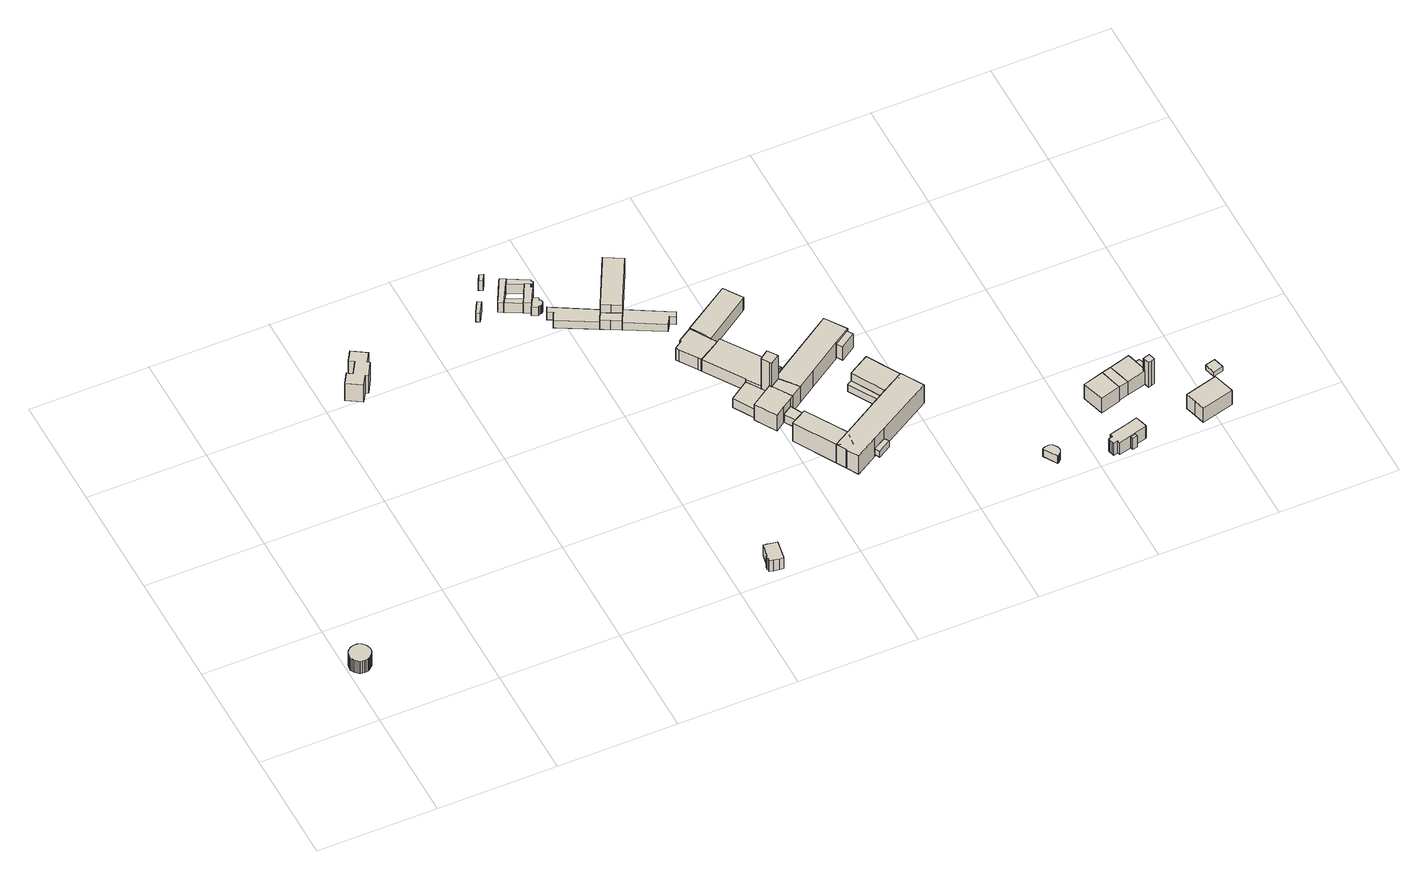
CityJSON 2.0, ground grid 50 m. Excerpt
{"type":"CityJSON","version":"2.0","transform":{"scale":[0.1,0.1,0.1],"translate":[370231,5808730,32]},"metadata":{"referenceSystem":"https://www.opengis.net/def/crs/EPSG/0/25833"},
"CityObjects":{
"building1":{"type":"Building","attributes":{"Gemeindeschluessel":"11000006","BezugspunktDach":"2200","function":"51009_1610","measuredHeight":6.57,"storeysAboveGround":0},"address":[{"country":"Germany","locality":"Berlin"}],"geometry":[{"type":"Solid","lod":"1","boundaries":[[[[0,1,2,3,4,5,6,7,8,9,10,11,12,13,14,15,16,17,18,19,20,21,22,23,24,25,26,27,28,29,30,31,32,33,34,35,36,37,38,39]],[[40,41,42,43,44,45,46,47,48,49,50,51,52,53,54,55,56,57,58,59,60,61,62,63,64,65,66,67,68,69,70,71,72,73,74,75,76,77,78,79]],[[40,79,39,38]],[[41,40,38,37]],[[42,41,37,36]],[[43,42,36,35]],[[44,43,35,34]],[[45,44,34,33]],[[46,45,33,32]],[[47,46,32,31]],[[48,47,31,30]],[[49,48,30,29]],[[50,49,29,28]],[[51,50,28,27]],[[52,51,27,26]],[[53,52,26,25]],[[54,53,25,24]],[[55,54,24,23]],[[56,55,23,22]],[[57,56,22,21]],[[58,57,21,20]],[[59,58,20,19]],[[60,59,19,18]],[[61,60,18,17]],[[62,61,17,16]],[[63,62,16,15]],[[64,63,15,14]],[[65,64,14,13]],[[66,65,13,12]],[[67,66,12,11]],[[68,67,11,10]],[[69,68,10,9]],[[70,69,9,8]],[[71,70,8,7]],[[72,71,7,6]],[[73,72,6,5]],[[74,73,5,4]],[[75,74,4,3]],[[76,75,3,2]],[[77,76,2,1]],[[78,77,1,0]],[[79,78,0,39]]]]}]},
"building2":{"type":"Building","attributes":{"name":"Kasino","Gemeindeschluessel":"11000006","BezugspunktDach":"2200","function":"31001_3030","measuredHeight":9.58,"storeysAboveGround":2},"address":[{"country":"Germany","locality":"Berlin","thoroughfareNumber":"36 (6)","thoroughfareName":"Königstraße"}],"geometry":[{"type":"Solid","lod":"1","boundaries":[[[[80,81,82,83,84,85,86,87,88,89,90,91]],[[92,93,94,95,96,97,98,99,100,101,102,103]],[[92,103,91,90]],[[93,92,90,89]],[[94,93,89,88]],[[95,94,88,87]],[[96,95,87,86]],[[97,96,86,85]],[[98,97,85,84]],[[99,98,84,83]],[[100,99,83,82]],[[101,100,82,81]],[[102,101,81,80]],[[103,102,80,91]]]]}]},
"building3":{"type":"Building","attributes":{"name":"Gr. Neugierde Kl. Neugierde","Gemeindeschluessel":"11000006","BezugspunktDach":"2200","function":"31001_3030","measuredHeight":6.37,"storeysAboveGround":1},"address":[{"country":"Germany","locality":"Berlin","thoroughfareNumber":"36 (3)","thoroughfareName":"Königstraße"}],"geometry":[{"type":"Solid","lod":"1","boundaries":[[[[104,105,106,107,108,109,110,111,112,113,114,115,116,117]],[[118,119,120,121,122,123,124,125,126,127,128,129,130,131]],[[118,131,117,116]],[[119,118,116,115]],[[120,119,115,114]],[[121,120,114,113]],[[122,121,113,112]],[[123,122,112,111]],[[124,123,111,110]],[[125,124,110,109]],[[126,125,109,108]],[[127,126,108,107]],[[128,127,107,106]],[[129,128,106,105]],[[130,129,105,104]],[[131,130,104,117]]]]}]},
"building4":{"type":"Building","attributes":{"Gemeindeschluessel":"11000006","BezugspunktDach":"2200","function":"51009_1610","measuredHeight":4.94,"storeysAboveGround":0},"address":[{"country":"Germany","locality":"Berlin"}],"geometry":[{"type":"Solid","lod":"1","boundaries":[[[[132,133,134,135]],[[136,137,138,139]],[[136,139,135,134]],[[137,136,134,133]],[[138,137,133,132]],[[139,138,132,135]]]]}]},
"building5":{"type":"Building","attributes":{"Gemeindeschluessel":"11000006","BezugspunktDach":"2200","function":"51009_1610","measuredHeight":5.05,"storeysAboveGround":0},"address":[{"country":"Germany","locality":"Berlin"}],"geometry":[{"type":"Solid","lod":"1","boundaries":[[[[140,141,142,143]],[[144,145,146,147]],[[144,147,143,142]],[[145,144,142,141]],[[146,145,141,140]],[[147,146,140,143]]]]}]},
"building6":{"type":"Building","attributes":{"name":"Hirschtor Klosterhof","Gemeindeschluessel":"11000006","function":"31001_3030"},"address":[{"country":"Germany","locality":"Berlin","thoroughfareNumber":"36 (5)","thoroughfareName":"Königstraße"}],"children":["building6-1","building6-2","building6-3","building6-4","building6-5"]},
"building6-1":{"type":"BuildingPart","attributes":{"BezugspunktDach":"2200","measuredHeight":8.23,"storeysAboveGround":1},"parents":["building6"],"geometry":[{"type":"MultiSurface","lod":"1","boundaries":[[[148,149,150,151,152,153,154,155,156]],[[157,158,159,160,161,162,163,164,165]],[[157,165,156,155],[157,166,167,165]],[[158,157,155,154]],[[159,158,154,153]],[[168,169,153,152]],[[161,160,152,151]],[[162,161,151,150]],[[163,162,150,149]],[[170,171,172,163,149,148]],[[165,164,148,156]],[[166,157,165,167]],[[173,160,159,169,168]],[[164,172,171,170]]]}]},
"building6-2":{"type":"BuildingPart","attributes":{"BezugspunktDach":"2200","measuredHeight":5.56,"storeysAboveGround":1},"parents":["building6"],"geometry":[{"type":"Solid","lod":"1","boundaries":[[[[174,175,176,177,178,179,180,181,182]],[[183,184,185,186,187,188,189,190,191]],[[183,191,182,181]],[[184,183,181,180]],[[185,184,180,179]],[[186,185,179,178]],[[187,186,178,177]],[[189,188,176,175]],[[191,190,174,182]],[[188,187,177,176]],[[190,189,175,174]]]]}]},
"building6-3":{"type":"BuildingPart","attributes":{"BezugspunktDach":"2200","measuredHeight":5.56,"storeysAboveGround":1},"parents":["building6"],"geometry":[{"type":"Solid","lod":"1","boundaries":[[[[192,169,168,193,194,195,196,197,198,199,200,201,202,177,176]],[[187,203,204,205,206,207,208,209,210,211,212,160,159,213,188]],[[203,187,177,202]],[[204,203,202,201]],[[205,204,201,200]],[[206,205,200,199]],[[207,206,199,198]],[[208,207,198,197]],[[209,208,197,196]],[[210,209,196,195]],[[211,210,195,194]],[[212,211,194,193]],[[160,212,193,168]],[[213,159,169,192]],[[188,213,192,176]],[[187,188,176,177]],[[160,168,169,159]]]]}]},
"building6-4":{"type":"BuildingPart","attributes":{"BezugspunktDach":"2200","measuredHeight":5.56,"storeysAboveGround":1},"parents":["building6"],"geometry":[{"type":"Solid","lod":"1","boundaries":[[[[167,166,175,174]],[[189,157,165,190]],[[157,189,175,166]],[[190,165,167,174]],[[189,190,174,175]],[[166,167,165,157]]]]}]},
"building6-5":{"type":"BuildingPart","attributes":{"BezugspunktDach":"2200","measuredHeight":4.72,"storeysAboveGround":1},"parents":["building6"],"geometry":[{"type":"Solid","lod":"1","boundaries":[[[[214,215,216,217,218,219,220,221,222,223,224,225,226,227,228,171,170,229]],[[164,172,230,231,232,233,234,235,236,237,238,239,240,241,242,243,244,245]],[[164,245,229,170]],[[230,172,171,228]],[[231,230,228,227]],[[232,231,227,226]],[[233,232,226,225]],[[234,233,225,224]],[[235,234,224,223]],[[236,235,223,222]],[[237,236,222,221]],[[238,237,221,220]],[[239,238,220,219]],[[240,239,219,218]],[[241,240,218,217]],[[242,241,217,216]],[[243,242,216,215]],[[244,243,215,214]],[[245,244,214,229]],[[172,164,170,171]]]]}]},
"building7":{"type":"Building","attributes":{"name":"Orangerie","Gemeindeschluessel":"11000006","function":"31001_3030"},"address":[{"country":"Germany","locality":"Berlin","thoroughfareNumber":"36 (4)","thoroughfareName":"Königstraße"}],"children":["building7-1","building7-2","building7-3","building7-4"]},
"building7-1":{"type":"BuildingPart","attributes":{"BezugspunktDach":"2200","measuredHeight":9.13,"storeysAboveGround":2},"parents":["building7"],"geometry":[{"type":"MultiSurface","lod":"1","boundaries":[[[246,247,248,249,250,251,252]],[[253,254,255,256,257,258,259]],[[253,260,261,262,252,251]],[[254,253,251,250]],[[255,254,250,249]],[[256,255,249,248]],[[263,264,256,248,247]],[[265,266,247,246]],[[259,267,265,246,252]],[[259,262,261,260]],[[257,256,264,263]],[[268,258,257,266,265]],[[258,265,267,259]]]}]},
"building7-2":{"type":"BuildingPart","attributes":{"BezugspunktDach":"2200","measuredHeight":4.73,"storeysAboveGround":2},"parents":["building7"],"geometry":[{"type":"MultiSurface","lod":"1","boundaries":[[[269,270,271,272,273,262,261,274,275]],[[276,277,278,279,280,281,282,283,284]],[[276,284,275,274]],[[277,276,274,261]],[[278,277,260,259]],[[281,280,272,271]],[[282,281,271,270]],[[283,282,270,269]],[[284,283,269,275]],[[259,260,261,262]],[[279,278,262,273]],[[279,273,272,280,285]]]}]},
"building7-3":{"type":"BuildingPart","attributes":{"BezugspunktDach":"2200","measuredHeight":6.26,"storeysAboveGround":2},"parents":["building7"],"geometry":[{"type":"MultiSurface","lod":"1","boundaries":[[[286,287,266,265,267,288]],[[278,289,290,291,292,280]],[[262,273,272,288,267]],[[289,278,267,259,258,293]],[[290,289,258,257,266]],[[291,294,295,263,266,287]],[[292,291,287,286]],[[280,292,286,288]],[[278,279,273,262]],[[279,280,272,273]],[[293,258,259,267,265]],[[265,266,257,258]],[[296,295,294,291,297]],[[290,263,295,296]]]}]},
"building7-4":{"type":"BuildingPart","attributes":{"BezugspunktDach":"2200","measuredHeight":4.86,"storeysAboveGround":2},"parents":["building7"],"geometry":[{"type":"MultiSurface","lod":"1","boundaries":[[[298,299,300,301,302,264,263,295,294]],[[296,290,303,304,305,306,307,308,291]],[[296,295,296,309]],[[303,290,257,256]],[[304,303,264,302]],[[305,304,302,301]],[[306,305,301,300]],[[307,306,300,299]],[[308,307,299,298]],[[291,308,298,294]],[[296,291,294,295]],[[309,296,295,263,290]],[[256,257,263,264]]]}]},
"building8":{"type":"Building","attributes":{"Gemeindeschluessel":"11000006","BezugspunktDach":"2200","function":"51009_1610","measuredHeight":4.18,"storeysAboveGround":0},"address":[{"country":"Germany","locality":"Berlin"}],"geometry":[{"type":"Solid","lod":"1","boundaries":[[[[310,311,312,313,314]],[[315,316,317,318,319]],[[315,319,314,313]],[[316,315,313,312]],[[317,316,312,311]],[[318,317,311,310]],[[319,318,310,314]]]]}]},
"building9":{"type":"Building","attributes":{"Gemeindeschluessel":"11000006","function":"31001_3030"},"address":[{"country":"Germany","locality":"Berlin","thoroughfareNumber":"36 (2)","thoroughfareName":"Königstraße"}],"children":["building9-1","building9-2","building9-3","building9-4","building9-5","building9-6","building9-7","building9-8","building9-9"]},
"building9-1":{"type":"BuildingPart","attributes":{"BezugspunktDach":"2200","measuredHeight":20.93,"storeysAboveGround":6},"parents":["building9"],"geometry":[{"type":"MultiSurface","lod":"1","boundaries":[[[320,321,322,323,324,325]],[[326,327,328,329,330,331]],[[326,332,333,331,325,324]],[[327,334,335,326,324,323]],[[336,337,327,323,322]],[[329,338,336,322,321]],[[339,338,321,320]],[[331,340,341,330,320,325]],[[331,333,332,326]],[[326,335,334,327]],[[342,328,327,337,336]],[[328,336,338,329]],[[330,329,338,339]],[[330,341,340,331]]]}]},
"building9-2":{"type":"BuildingPart","attributes":{"BezugspunktDach":"2200","measuredHeight":7.4,"storeysAboveGround":6},"parents":["building9"],"geometry":[{"type":"MultiSurface","lod":"1","boundaries":[[[343,344,345,346,347,348,349]],[[350,351,352,353,354,355,356]],[[350,356,349,348]],[[351,350,348,347]],[[352,351,347,346]],[[353,352,346,345]],[[354,353,345,344]],[[357,358,354,344,343]],[[359,360,357,355,343,349]],[[355,354,358,357]],[[356,361,360,359]],[[361,355,357,360,362]]]}]},
"building9-3":{"type":"BuildingPart","attributes":{"BezugspunktDach":"2200","measuredHeight":6.7,"storeysAboveGround":6},"parents":["building9"],"geometry":[{"type":"MultiSurface","lod":"1","boundaries":[[[363,364,365,366,367,358,360,359,368,369,370]],[[371,372,356,361,354,373,374,375,376,377,378]],[[371,378,370,369]],[[372,371,369,368]],[[356,372,368,359]],[[374,373,367,366]],[[375,379,380,381,382,374,366,365]],[[383,374,384]],[[376,375,365,364]],[[377,376,364,363]],[[378,377,363,370]],[[361,356,359,360]],[[355,357,358,354]],[[361,360,357,385,355]],[[383,380,379,375]],[[383,384,381,380]],[[384,374,382,381]]]}]},
"building9-4":{"type":"BuildingPart","attributes":{"BezugspunktDach":"2200","measuredHeight":5.46,"storeysAboveGround":6},"parents":["building9"],"geometry":[{"type":"MultiSurface","lod":"1","boundaries":[[[334,386,387,388,389,335]],[[390,391,392,393,394,395]],[[391,390,389,388]],[[392,391,388,387]],[[393,392,387,386]],[[394,393,386,396,397,398]],[[395,394,327,326,335]],[[399,400,389,390,401]],[[402,403,400,399,404]],[[395,335,403,402]],[[398,397,396,386,334]],[[334,335,326,327]]]}]},
"building9-5":{"type":"BuildingPart","attributes":{"BezugspunktDach":"2200","measuredHeight":5.32,"storeysAboveGround":6},"parents":["building9"],"geometry":[{"type":"MultiSurface","lod":"1","boundaries":[[[405,406,341,340,407,408,409,410]],[[411,412,413,414,415,416,417,418]],[[411,418,410,409]],[[412,411,409,408]],[[415,414,331,330]],[[416,415,419,420]],[[417,416,406,420,421,405]],[[418,417,405,410]],[[413,412,408,407]],[[414,413,407,340]],[[330,331,340,341]],[[420,419,341,406]],[[405,421,420,406]]]}]},
"building9-6":{"type":"BuildingPart","attributes":{"BezugspunktDach":"2200","measuredHeight":9.03,"storeysAboveGround":6},"parents":["building9"],"geometry":[{"type":"MultiSurface","lod":"1","boundaries":[[[336,422,423,424,425,426,427,428,429,430,337]],[[396,431,432,433,434,435,436,437,438,439,397]],[[396,386,334,397,337,430]],[[431,396,430,429]],[[432,431,429,428]],[[433,432,428,427]],[[434,433,427,426]],[[435,434,426,425]],[[436,435,425,424]],[[437,436,424,423]],[[397,439,328,327]],[[397,334,386,396]],[[438,440,441,422]],[[437,423,441,442,440]],[[439,438,422,336]],[[327,328,336,337]]]}]},
"building9-7":{"type":"BuildingPart","attributes":{"BezugspunktDach":"2200","measuredHeight":9.03,"storeysAboveGround":6},"parents":["building9"],"geometry":[{"type":"MultiSurface","lod":"1","boundaries":[[[443,444,445,446,338,339,447,448]],[[421,419,449,450,451,452,453,454]],[[421,454,448,447]],[[419,341,406,405,421,447,339]],[[449,419,330,329,338]],[[451,450,446,445]],[[452,451,445,444]],[[453,452,444,443]],[[454,453,443,448]],[[420,406,341,419]],[[420,421,405,406]],[[339,338,329,330]],[[450,455,456,457,446]],[[449,338,457,456]]]}]},
"building9-8":{"type":"BuildingPart","attributes":{"BezugspunktDach":"2200","measuredHeight":7.23,"storeysAboveGround":6},"parents":["building9"],"geometry":[{"type":"MultiSurface","lod":"1","boundaries":[[[458,459,460,333,332,461,462,463,464,382,381,380,379]],[[383,384,374,465,390,399,402,395,414,413,412,466,375]],[[465,374,382,464]],[[390,465,464,463]],[[400,389,463,462]],[[403,400,399,462,461]],[[335,403,402,461,332]],[[414,395,326,331,333]],[[407,340,414,333,460]],[[408,407,460,459]],[[466,412,459,458]],[[375,466,458,379]],[[383,375,379,380]],[[384,383,380,381]],[[374,384,381,382]],[[399,390,389,400]],[[402,399,400,403]],[[395,402,403,335]],[[332,333,331,326]],[[413,414,340,407]],[[412,413,407,408]]]}]},
"building9-9":{"type":"BuildingPart","attributes":{"BezugspunktDach":"2200","measuredHeight":9.01,"storeysAboveGround":6},"parents":["building9"],"geometry":[{"type":"MultiSurface","lod":"1","boundaries":[[[457,446,423,441,336,338]],[[439,440,437,450,456,449]],[[439,449,338,329,328]],[[422,336,441]],[[437,423,441,440,441,423]],[[450,437,423,446]],[[446,450,446,457]],[[467,338,457,338]],[[328,329,338,336]],[[440,438,422,441]],[[438,439,336,422]],[[468,440,441,423,437]],[[456,450,446,457]],[[449,456,457,338,467]]]}]},
"building10":{"type":"Building","attributes":{"Gemeindeschluessel":"11000006","function":"51009_1610"},"address":[{"country":"Germany","locality":"Berlin"}],"children":["building10-1","building10-2","building10-3"]},
"building10-1":{"type":"BuildingPart","attributes":{"BezugspunktDach":"2200","measuredHeight":3.36,"storeysAboveGround":0},"parents":["building10"],"geometry":[{"type":"MultiSurface","lod":"1","boundaries":[[[469,470,471,472]],[[473,474,475,476]],[[477,478,479,476,472,480,481]],[[474,473,471,470]],[[475,474,470,469]],[[476,475,469,472]],[[473,481,480,471]],[[476,479,478,477]]]}]},
"building10-2":{"type":"BuildingPart","attributes":{"BezugspunktDach":"2200","measuredHeight":6.32,"storeysAboveGround":0},"parents":["building10"],"geometry":[{"type":"MultiSurface","lod":"1","boundaries":[[[482,483,484,485,486]],[[487,488,473,481,489]],[[487,489,486,485]],[[488,487,485,484]],[[473,488,484,483]],[[480,471,473,483,482]],[[489,481,482,486]],[[481,473,471,480]]]}]},
"building10-3":{"type":"BuildingPart","attributes":{"BezugspunktDach":"2200","measuredHeight":3.24,"storeysAboveGround":0},"parents":["building10"],"geometry":[{"type":"Solid","lod":"1","boundaries":[[[[479,478,490,491]],[[492,477,476,493]],[[492,493,491,490]],[[477,492,490,478]],[[493,476,479,491]],[[476,477,478,479]]]]}]},
"building11":{"type":"Building","attributes":{"name":"Schloss Klein-Glienicke","Gemeindeschluessel":"11000006","function":"31001_3031"},"address":[{"country":"Germany","locality":"Berlin","thoroughfareNumber":"36 (1)","thoroughfareName":"Königstraße"}],"children":["building11-1","building11-2","building11-3","building11-4"]},
"building11-1":{"type":"BuildingPart","attributes":{"BezugspunktDach":"2200","measuredHeight":10.59,"storeysAboveGround":2},"parents":["building11"],"geometry":[{"type":"MultiSurface","lod":"1","boundaries":[[[494,495,496,497,498,499,500,501,502,503]],[[504,505,506,507,508,509,510,511,512,513]],[[504,513,503,502]],[[505,504,502,501]],[[506,505,501,500]],[[507,506,500,499]],[[508,507,499,498]],[[514,515,516,517,518,509,508,498,497]],[[510,509,497,496]],[[511,510,496,495]],[[512,511,495,494]],[[513,512,494,503]],[[518,517,516,515,514]]]}]},
"building11-2":{"type":"BuildingPart","attributes":{"BezugspunktDach":"2200","measuredHeight":10.59,"storeysAboveGround":2},"parents":["building11"],"geometry":[{"type":"Solid","lod":"1","boundaries":[[[[503,519,502,520,521,522]],[[523,524,504,525,513,526]],[[523,526,522,521]],[[524,523,521,520]],[[504,524,520,502]],[[525,504,502,519]],[[513,525,519,503]],[[526,513,503,522]]]]}]},
"building11-3":{"type":"BuildingPart","attributes":{"BezugspunktDach":"2200","measuredHeight":9.91,"storeysAboveGround":2},"parents":["building11"],"geometry":[{"type":"Solid","lod":"1","boundaries":[[[[527,528,529,530,531]],[[532,506,533,505,534]],[[532,534,531,530]],[[506,532,530,529]],[[533,506,529,528]],[[505,533,528,527]],[[534,505,527,531]]]]}]},
"building11-4":{"type":"BuildingPart","attributes":{"BezugspunktDach":"2200","measuredHeight":3.37,"storeysAboveGround":2},"parents":["building11"],"geometry":[{"type":"MultiSurface","lod":"1","boundaries":[[[535,536,516,515]],[[517,537,538,518]],[[537,517,516,536]],[[538,537,536,535]],[[518,538,535,515]],[[517,518,515,516,539]]]}]},
"building12":{"type":"Building","attributes":{"Gemeindeschluessel":"11000006","BezugspunktDach":"2200","function":"51009_1610","measuredHeight":7.38,"storeysAboveGround":0},"address":[{"country":"Germany","locality":"Berlin"}],"geometry":[{"type":"Solid","lod":"1","boundaries":[[[[540,541,542,543]],[[544,545,546,547]],[[544,547,543,542]],[[545,544,542,541]],[[546,545,541,540]],[[547,546,540,543]]]]}]},
"building13":{"type":"Building","attributes":{"Gemeindeschluessel":"11000006","BezugspunktDach":"2200","function":"51009_1610","measuredHeight":4.12,"storeysAboveGround":0},"address":[{"country":"Germany","locality":"Berlin"}],"geometry":[{"type":"Solid","lod":"1","boundaries":[[[[548,549,550,551,552,553,554,555,556,557,558,559,560,561,562,563,564,565,566,567,568,569]],[[570,571,572,573,574,575,576,577,578,579,580,581,582,583,584,585,586,587,588,589,590,591]],[[570,591,569,568]],[[571,570,568,567]],[[572,571,567,566]],[[573,572,566,565]],[[574,573,565,564]],[[575,574,564,563]],[[576,575,563,562]],[[577,576,562,561]],[[578,577,561,560]],[[579,578,560,559]],[[580,579,559,558]],[[581,580,558,557]],[[582,581,557,556]],[[583,582,556,555]],[[584,583,555,554]],[[585,584,554,553]],[[586,585,553,552]],[[587,586,552,551]],[[588,587,551,550]],[[589,588,550,549]],[[590,589,549,548]],[[591,590,548,569]]]]}]},
"building14":{"type":"Building","attributes":{"Gemeindeschluessel":"11000006","BezugspunktDach":"2200","function":"31001_3030","measuredHeight":6.85,"storeysAboveGround":1},"address":[{"country":"Germany","locality":"Berlin","thoroughfareNumber":"36","thoroughfareName":"Königstraße"}],"geometry":[{"type":"Solid","lod":"1","boundaries":[[[[592,593,594,595,596,597,598,599,600,601,602,603,604,605,606,607,608]],[[609,610,611,612,613,614,615,616,617,618,619,620,621,622,623,624,625]],[[609,625,608,607]],[[610,609,607,606]],[[611,610,606,605]],[[612,611,605,604]],[[613,612,604,603]],[[614,613,603,602]],[[615,614,602,601]],[[616,615,601,600]],[[617,616,600,599]],[[618,617,599,598]],[[619,618,598,597]],[[620,619,597,596]],[[621,620,596,595]],[[622,621,595,594]],[[623,622,594,593]],[[624,623,593,592]],[[625,624,592,608]]]]}]},
"building15":{"type":"Building","attributes":{"Gemeindeschluessel":"11000006","BezugspunktDach":"2200","function":"51009_1610","measuredHeight":6.09,"storeysAboveGround":0},"address":[{"country":"Germany","locality":"Berlin"}],"geometry":[{"type":"Solid","lod":"1","boundaries":[[[[626,627,628,629]],[[630,631,632,633]],[[630,633,629,628]],[[631,630,628,627]],[[632,631,627,626]],[[633,632,626,629]]]]}]},
"building16":{"type":"Building","attributes":{"Gemeindeschluessel":"11000006","BezugspunktDach":"2200","function":"31001_3030","measuredHeight":8.5,"storeysAboveGround":2},"address":[{"country":"Germany","locality":"Berlin","thoroughfareNumber":"35E (1)","thoroughfareName":"Königstraße"}],"geometry":[{"type":"Solid","lod":"1","boundaries":[[[[634,635,636,637,638]],[[639,640,641,642,643]],[[639,643,638,637]],[[640,639,637,636]],[[641,640,636,635]],[[642,641,635,634]],[[643,642,634,638]]]]}]},
"building17":{"type":"Building","attributes":{"Gemeindeschluessel":"11000006","BezugspunktDach":"2200","function":"51009_1610","measuredHeight":7.86,"storeysAboveGround":0},"address":[{"country":"Germany","locality":"Berlin"}],"geometry":[{"type":"Solid","lod":"1","boundaries":[[[[635,644,645,646,637]],[[647,648,649,650,651]],[[647,651,637,646]],[[648,647,646,645]],[[649,648,645,644]],[[650,649,644,635]],[[651,650,635,637]]]]}]},
"building18":{"type":"Building","attributes":{"Gemeindeschluessel":"11000006","function":"31001_3030"},"address":[{"country":"Germany","locality":"Berlin","thoroughfareNumber":"35E","thoroughfareName":"Königstraße"}],"children":["building18-1","building18-2","building18-3"]},
"building18-1":{"type":"BuildingPart","attributes":{"BezugspunktDach":"2200","measuredHeight":14.14,"storeysAboveGround":3},"parents":["building18"],"geometry":[{"type":"MultiSurface","lod":"1","boundaries":[[[652,653,654,655,656,657,658,659]],[[660,661,662,663,664,665,666,667]],[[668,669,670,671,659,658]],[[672,673,668,660,658,657]],[[662,661,657,656]],[[663,662,656,655]],[[664,663,655,654]],[[665,664,654,653]],[[666,665,653,652]],[[671,674,652,659]],[[667,671,670,675]],[[660,675,669,668]],[[661,660,668,673,672]],[[676,667,666,677,674,671]]]}]},
"building18-2":{"type":"BuildingPart","attributes":{"BezugspunktDach":"2200","measuredHeight":7.99,"storeysAboveGround":3},"parents":["building18"],"geometry":[{"type":"MultiSurface","lod":"1","boundaries":[[[678,644,674,671,670,679,680,681,646]],[[682,683,684,685,686,687,688,689,690]],[[682,690,646,681]],[[683,682,681,680]],[[691,692,680,679]],[[669,691,684,679,670]],[[686,685,675,667,671]],[[687,686,667,666]],[[688,687,674,644]],[[689,688,644,678]],[[690,689,678,646]],[[684,683,692,691]],[[685,693,684,691,669]],[[670,671,667,675]],[[666,667,671,674]]]}]},
"building18-3":{"type":"BuildingPart","attributes":{"BezugspunktDach":"2200","measuredHeight":6.89,"storeysAboveGround":3},"parents":["building18"],"geometry":[{"type":"MultiSurface","lod":"1","boundaries":[[[669,673,694,692]],[[695,696,685,683]],[[695,683,692,694]],[[696,695,694,673]],[[685,696,661,660,675]],[[685,684,691,684]],[[675,660,668,669]],[[697,673,668,660,661]],[[684,691,692,683]],[[669,691,684,685]]]}]},
"building19":{"type":"Building","attributes":{"Gemeindeschluessel":"11000006","BezugspunktDach":"2200","function":"31001_3030","measuredHeight":8,"storeysAboveGround":2},"address":[{"country":"Germany","locality":"Berlin","thoroughfareNumber":"35D (1)","thoroughfareName":"Königstraße"}],"geometry":[{"type":"Solid","lod":"1","boundaries":[[[[698,699,700,701,702,703,704]],[[705,706,707,708,709,710,711]],[[705,711,704,703]],[[706,705,703,702]],[[707,706,702,701]],[[708,707,701,700]],[[709,708,700,699]],[[710,709,699,698]],[[711,710,698,704]]]]}]},
"building20":{"type":"Building","attributes":{"Gemeindeschluessel":"11000006","BezugspunktDach":"2200","function":"51009_1610","measuredHeight":2.44,"storeysAboveGround":0},"address":[{"country":"Germany","locality":"Berlin"}],"geometry":[{"type":"Solid","lod":"1","boundaries":[[[[712,713,714,715]],[[716,717,718,719]],[[716,719,715,714]],[[717,716,714,713]],[[718,717,713,712]],[[719,718,712,715]]]]}]}
},
"vertices":[
[4,264,89],[5,257,89],[8,251,89],[11,245,89],[15,239,89],[20,234,89],[26,230,89],[32,227,89],[39,225,89],[46,225,89],[54,225,89],[61,226,89],[67,229,89],[74,233,89],[79,238,89],[84,243,89],[88,250,89],[90,256,89],[92,263,89],[92,271,89],[91,277,89],[89,284,89],[87,290,89],[83,296,89],[79,301,89],[73,305,89],[68,309,89],[61,311,89],[55,313,89],[48,313,89],[41,313,89],[35,311,89],[29,309,89],[23,305,89],[18,301,89],[13,296,89],[9,291,89],[7,285,89],[5,278,89],[4,271,89],[5,278,23],[7,285,23],[9,291,23],[13,296,23],[18,301,23],[23,305,23],[29,309,23],[35,311,23],[41,313,23],[48,313,23],[55,313,23],[61,311,23],[68,309,23],[73,305,23],[79,301,23],[83,296,23],[87,290,23],[89,284,23],[91,277,23],[92,271,23],[92,263,23],[90,256,23],[88,250,23],[84,243,23],[79,238,23],[74,233,23],[67,229,23],[61,226,23],[54,225,23],[46,225,23],[39,225,23],[32,227,23],[26,230,23],[20,234,23],[15,239,23],[11,245,23],[8,251,23],[5,257,23],[4,264,23],[4,271,23],
[634,1459,133],[660,1499,133],[670,1493,133],[706,1551,133],[696,1557,133],[722,1599,133],[662,1637,133],[634,1594,133],[655,1580,133],[622,1527,133],[601,1541,133],[573,1497,133],[601,1541,37],[622,1527,37],[655,1580,37],[634,1594,37],[662,1637,37],[722,1599,37],[696,1557,37],[706,1551,37],[670,1493,37],[660,1499,37],[634,1459,37],[573,1497,37],
[1648,65,59],[1646,55,59],[1646,53,59],[1662,50,59],[1686,46,59],[1702,43,59],[1702,45,59],[1716,127,59],[1700,130,59],[1675,134,59],[1660,137,59],[1650,78,59],[1645,78,59],[1643,66,59],[1645,78,0],[1650,78,0],[1660,137,0],[1675,134,0],[1700,130,0],[1716,127,0],[1702,45,0],[1702,43,0],[1686,46,0],[1662,50,0],[1646,53,0],[1646,55,0],[1648,65,0],[1643,66,0],
[1203,1634,94],[1231,1682,94],[1215,1691,94],[1187,1642,94],[1215,1691,44],[1231,1682,44],[1203,1634,44],[1187,1642,44],
[1280,1773,97],[1297,1802,97],[1280,1809,97],[1265,1781,97],[1280,1809,46],[1297,1802,46],[1280,1773,46],[1265,1781,46],
[1393,1587,105],[1413,1623,105],[1434,1658,105],[1426,1663,105],[1432,1675,105],[1410,1687,105],[1385,1639,105],[1376,1622,105],[1366,1602,105],[1376,1622,47],[1385,1639,47],[1410,1687,47],[1432,1675,47],[1426,1663,47],[1434,1658,47],[1413,1623,47],[1393,1587,47],[1366,1602,47],[1376,1622,102],[1366,1602,102],[1432,1675,102],[1410,1687,102],[1393,1587,94],[1411,1619,94],[1411,1619,47],[1432,1675,75],
[1302,1637,102],[1312,1655,102],[1350,1720,102],[1362,1741,102],[1338,1754,102],[1337,1752,102],[1333,1745,102],[1284,1653,102],[1282,1648,102],[1284,1653,47],[1333,1745,47],[1337,1752,47],[1338,1754,47],[1362,1741,47],[1350,1720,47],[1312,1655,47],[1302,1637,47],[1282,1648,47],
[1411,1688,102],[1435,1674,102],[1438,1675,102],[1441,1676,102],[1444,1678,102],[1445,1680,102],[1446,1683,102],[1445,1686,102],[1444,1689,102],[1442,1691,102],[1442,1698,102],[1442,1698,47],[1442,1691,47],[1444,1689,47],[1445,1686,47],[1446,1683,47],[1445,1680,47],[1444,1678,47],[1441,1676,47],[1438,1675,47],[1435,1674,47],[1411,1688,47],
[1412,1567,94],[1414,1573,94],[1418,1571,94],[1423,1571,94],[1427,1572,94],[1431,1573,94],[1434,1576,94],[1436,1580,94],[1437,1584,94],[1436,1589,94],[1435,1593,94],[1432,1596,94],[1429,1599,94],[1433,1608,94],[1412,1619,94],[1388,1579,94],[1412,1619,47],[1433,1608,47],[1429,1599,47],[1432,1596,47],[1435,1593,47],[1436,1589,47],[1437,1584,47],[1436,1580,47],[1434,1576,47],[1431,1573,47],[1427,1572,47],[1423,1571,47],[1418,1571,47],[1414,1573,47],[1412,1567,47],[1388,1579,47],
[1645,1422,137],[1683,1403,137],[1695,1426,137],[1794,1615,137],[1757,1635,137],[1720,1655,137],[1608,1441,137],[1720,1655,50],[1757,1635,50],[1794,1615,50],[1695,1426,50],[1683,1403,50],[1645,1422,50],[1608,1441,50],[1619,1463,50],[1619,1463,84],[1608,1441,84],[1683,1403,85],[1695,1426,85],[1645,1422,95],[1683,1403,95],[1608,1441,95],[1645,1422,58],
[1455,1525,84],[1451,1519,84],[1436,1489,84],[1590,1407,84],[1604,1435,84],[1444,1561,84],[1431,1537,84],[1444,1561,44],[1619,1463,44],[1608,1441,44],[1604,1435,44],[1590,1407,44],[1436,1489,44],[1451,1519,44],[1455,1525,44],[1431,1537,44],[1590,1408,44],
[1627,1387,95],[1664,1367,95],[1590,1407,95],[1645,1422,44],[1683,1403,44],[1664,1367,44],[1627,1387,44],[1645,1422,85],[1664,1367,85],[1679,1396,85],[1679,1396,44],[1665,1369,44],
[1816,1285,85],[1833,1313,85],[1836,1318,85],[1860,1306,85],[1870,1329,85],[1695,1426,44],[1870,1329,44],[1860,1306,44],[1836,1318,44],[1833,1313,44],[1816,1285,44],[1682,1401,44],
[2049,621,80],[2069,633,80],[2086,643,80],[2050,712,80],[2010,686,80],[2050,712,38],[2086,643,38],[2069,633,38],[2049,621,38],[2010,686,38],
[2009,808,250],[2014,800,250],[2053,826,250],[2047,835,250],[2025,865,250],[1990,840,250],[2025,865,41],[2047,835,41],[2053,826,41],[2014,800,41],[2009,808,41],[1990,840,41],[2025,865,98],[1990,840,98],[2047,835,89],[2025,865,89],[2053,826,122],[2047,835,122],[2014,800,122],[2009,808,122],[1990,840,83],[2009,808,83],[2053,826,79],
[1899,1177,102],[1924,1136,102],[2119,1268,102],[2124,1271,102],[2072,1348,102],[2067,1345,102],[1874,1218,102],[2067,1345,35],[2072,1348,35],[2124,1271,35],[2119,1268,35],[1924,1136,35],[1899,1177,35],[1874,1218,35],[1899,1177,99],[1924,1136,99],[1874,1218,99],[1885,1200,99],[1885,1200,35],[1885,1200,93],
[1791,1138,99],[1837,1069,99],[1845,1057,99],[1937,1114,99],[1928,1129,99],[1814,1179,99],[1817,1174,99],[1783,1151,99],[1817,1174,35],[1814,1179,35],[1928,1129,35],[1937,1114,35],[1845,1057,35],[1837,1069,35],[1791,1138,35],[1783,1151,35],[1845,1057,98],[1894,1087,98],[1904,1093,98],[1937,1114,98],[1894,1087,35],[1904,1093,35],[1899,1177,45],
[2070,851,89],[2058,874,89],[2102,903,89],[2093,916,89],[2093,916,35],[2102,903,35],[2058,874,35],[2070,851,35],[2047,835,35],[2025,865,35],[2070,851,36],[2047,835,36],[2047,835,65],[2046,881,35],[2046,881,89],[2064,895,35],[2037,874,35],[2037,874,89],[2043,879,35],
[1923,751,83],[1966,780,83],[1989,839,83],[1951,895,83],[1917,872,83],[1871,840,83],[1917,872,35],[1951,895,35],[1989,839,35],[1990,840,35],[2009,808,35],[1966,780,35],[1923,751,35],[1871,840,35],[2009,808,36],[1966,780,36],[1923,751,36],
[2079,794,122],[2112,753,122],[2189,805,122],[2329,897,122],[2392,939,122],[2398,943,122],[2340,1030,122],[2295,1000,122],[2070,851,122],[2295,1000,36],[2340,1030,36],[2398,943,36],[2392,939,36],[2329,897,36],[2189,805,36],[2112,753,36],[2079,794,36],[2053,826,36],[2083,790,36],[2083,790,122],[2083,790,99],
[1968,658,122],[2010,686,122],[2050,712,122],[2064,721,122],[1923,751,122],[1915,746,122],[2014,800,36],[2064,721,36],[2050,712,36],[2010,686,36],[1968,658,36],[1915,746,36],[2042,756,36],[2039,760,36],[2039,760,122],
[1952,896,98],[1951,895,98],[1989,839,98],[2037,874,98],[2046,881,98],[2093,916,98],[1953,1124,98],[1953,1124,35],[1952,896,35],
[2014,800,61],[2086,786,36],
[2169,465,73],[2389,597,73],[2379,615,73],[2158,484,73],[2379,615,40],[2389,597,40],[2169,465,40],[2158,484,40],[2174,494,40],[2174,494,72],[2158,484,72],[2361,605,73],[2361,605,40],
[2361,605,78],[2379,615,78],[2346,674,78],[2313,734,78],[2293,723,78],[2313,734,40],[2346,674,40],[2293,723,40],
[2086,643,72],[2069,633,72],[2086,643,40],[2069,633,40],
[2125,386,125],[2128,381,125],[2153,337,125],[2246,392,125],[2300,421,125],[2531,558,125],[2477,649,125],[2389,597,125],[2169,465,125],[2102,426,125],[2169,465,24],[2389,597,24],[2477,649,24],[2531,558,24],[2300,421,24],[2246,392,24],[2153,337,24],[2128,381,24],[2125,386,24],[2102,426,24],[2246,392,49],[2246,392,70],[2300,421,70],[2300,421,37],[2246,392,37],
[2161,401,125],[2069,633,125],[2049,621,125],[2004,596,125],[2049,621,24],[2069,633,24],[2161,401,24],[2004,596,24],
[2389,597,122],[2440,611,122],[2477,649,122],[2399,784,122],[2313,734,122],[2399,784,24],[2440,611,24],[2313,734,24],
[2257,369,70],[2312,402,70],[2312,402,37],[2257,369,37],[2300,421,44],
[2344,872,116],[2408,915,116],[2392,939,116],[2329,897,116],[2392,939,42],[2408,915,42],[2344,872,42],[2329,897,42],
[2850,63,65],[2854,65,65],[2859,68,65],[2862,72,65],[2866,75,65],[2868,80,65],[2870,85,65],[2872,90,65],[2872,96,65],[2871,102,65],[2869,108,65],[2866,113,65],[2862,118,65],[2858,122,65],[2853,125,65],[2847,127,65],[2842,128,65],[2837,128,65],[2831,128,65],[2826,126,65],[2821,124,65],[2816,121,65],[2821,124,24],[2826,126,24],[2831,128,24],[2837,128,24],[2842,128,24],[2847,127,24],[2853,125,24],[2858,122,24],[2862,118,24],[2866,113,24],[2869,108,24],[2871,102,24],[2872,96,24],[2872,90,24],[2870,85,24],[2868,80,24],[2866,75,24],[2862,72,24],[2859,68,24],[2854,65,24],[2850,63,24],[2816,121,24],
[3052,29,91],[3055,19,91],[3057,10,91],[3075,15,91],[3079,3,91],[3131,17,91],[3152,23,91],[3202,36,91],[3205,37,91],[3199,59,91],[3196,69,91],[3190,91,91],[3188,90,91],[3139,76,91],[3064,56,91],[3067,43,91],[3049,38,91],[3067,43,25],[3064,56,25],[3139,76,25],[3188,90,25],[3190,91,25],[3196,69,25],[3199,59,25],[3205,37,25],[3202,36,25],[3152,23,25],[3131,17,25],[3079,3,25],[3075,15,25],[3057,10,25],[3055,19,25],[3052,29,25],[3049,38,25],
[3134,4,87],[3155,10,87],[3152,23,87],[3131,17,87],[3152,23,26],[3155,10,26],[3134,4,26],[3131,17,26],
[3102,210,122],[3188,234,122],[3175,281,122],[3162,328,122],[3075,304,122],[3162,328,43],[3175,281,43],[3188,234,43],[3102,210,43],[3075,304,43],
[3228,245,122],[3214,292,122],[3201,339,122],[3201,339,49],[3214,292,49],[3228,245,49],[3188,234,49],[3162,328,49],
[3309,268,186],[3315,246,186],[3329,250,186],[3343,254,186],[3335,282,186],[3334,282,186],[3321,278,186],[3307,274,186],[3321,278,49],[3334,282,49],[3335,282,49],[3343,254,49],[3329,250,49],[3315,246,49],[3309,268,49],[3307,274,49],[3321,278,117],[3313,275,117],[3313,275,122],[3307,274,122],[3334,282,72],[3334,282,117],[3309,268,122],[3313,275,49],[3307,274,52],[3309,268,104],
[3213,295,122],[3300,320,122],[3298,328,122],[3288,364,122],[3288,364,48],[3298,328,48],[3300,320,48],[3313,275,48],[3307,274,48],[3309,268,48],[3228,245,48],[3213,295,48],[3201,339,48],[3300,320,117],[3298,328,117],[3308,292,48],
[3319,334,117],[3319,334,48],[3334,282,48],[3334,282,83],
[3415,51,114],[3427,6,114],[3564,42,114],[3563,48,114],[3552,88,114],[3539,134,114],[3402,97,114],[3539,134,38],[3552,88,38],[3563,48,38],[3564,42,38],[3427,6,38],[3415,51,38],[3402,97,38],
[3560,193,70],[3603,204,70],[3591,250,70],[3548,239,70],[3591,250,46],[3603,204,46],[3560,193,46],[3548,239,46]
]}
